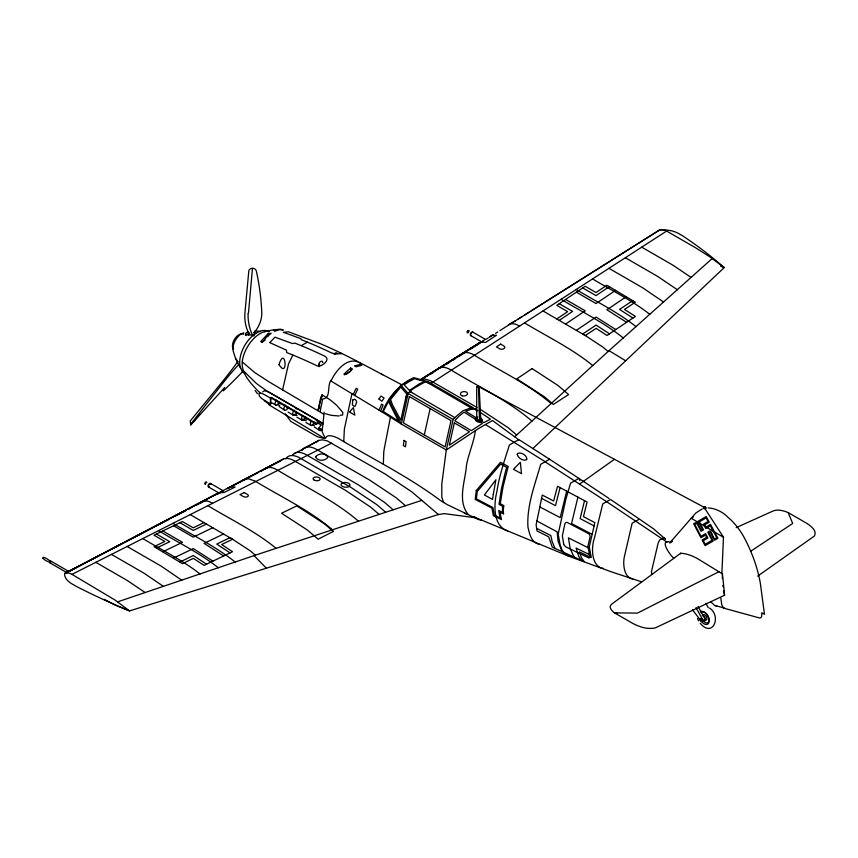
<?xml version="1.0" encoding="UTF-8"?>
<svg xmlns="http://www.w3.org/2000/svg" width="858" height="858" viewBox="0 0 858 858"><rect width="100%" height="100%" fill="white"/><g stroke="black" fill="none" stroke-linecap="round" stroke-linejoin="round"><path stroke-width="1.29" d="M270.42 398.048L263.02 393.876L260.392 393.114L258.869 393.565L259.448 396.16L261.604 398.487L270.42 403.979L270.42 398.048L271.45 397.458L316.42 423.466L316.42 424.184L271.45 398.166L271.45 397.458M680.641 553.85L680.662 553.238A63.481 36.991 63.5 0 1 699.045 559.566L722.393 573.863A107.486 6.456 87.6 0 1 724.538 595.248L655.126 627.981A16.935 9.781 0 0 1 642.503 627.359A41.431 23.917 0 0 1 631.917 622.929L614.457 612.848A22.898 13.213 0 0 1 610.478 608.183A8.408 4.858 0 0 1 611.979 603.946L680.662 553.238M477.691 417.127A5.019 3.024 2.1 0 0 477.005 417.095L475.461 417.943L475.353 419.187A5.019 3.024 2.1 0 0 480.523 422.415L482.314 423.541L471.299 430.619L454.794 420.763L458.966 416.227A6.038 3.486 -60 0 1 459.824 415.54L464.028 412.162L475.353 419.187L476.029 418.629M475.396 418.028A5.019 3.024 2.1 0 0 480.566 421.257C479.654 423.573 483.054 421.643 482.185 420.323A5.019 3.024 2.1 0 0 480.201 417.782M262.741 391.87L264.639 390.669L268.822 392.181L319.68 421.589L319.637 422.318L316.42 424.184M721.889 573.38L723.466 537.194L704.997 508.719L706.327 507.957M237.527 362.108L238.331 361.84M248.455 313.267L252.477 268.243A5.202 4.097 -24.9 0 1 256.317 271.021A360.306 284.159 -24.9 0 1 261.765 312.248A35.221 27.778 -24.9 0 1 254.536 332.175L253.85 336.068M306.306 417.363L306.499 419.165M313.856 421.503L313.502 424.689L312.526 425.257A3.196 1.845 -60 0 1 310.349 424.581A3.196 1.845 -60 0 1 311.4 421.042M343.758 441.516L344.358 429.193L351.941 393.811M279.912 402.155L280.094 403.979M288.706 407.218L288.728 408.215M704.364 508.783L703.85 507.142L705.158 506.692L705.716 508.011L703.85 508.601L703.85 507.142L478.818 386.701M278.496 402.166L278.228 404.408L277.359 404.912A3.196 1.845 -60 0 1 275.118 403.936A3.196 1.845 -60 0 1 276.78 400.118M287.323 407.239L287.055 409.47L286.154 409.995A3.196 1.845 -60 0 1 283.912 409.019A3.196 1.845 -60 0 1 285.575 405.201M296.257 411.347L295.871 414.543L294.948 415.079A3.196 1.845 -60 0 1 292.707 414.103A3.196 1.845 -60 0 1 294.358 410.296M305.051 416.548L304.687 419.616L303.743 420.163A3.196 1.845 -60 0 1 301.555 419.498A3.196 1.845 -60 0 1 302.617 415.948M321.653 396.932L322.061 394.852L330.319 399.978L336.626 405.255L342.825 412.43L342.632 415.025L340.176 415.24M321.106 399.335L321.836 395.763L318.457 408.976L319.648 406.467M320.184 411.261L322.694 398.991C331.896 398.305 326.147 384.352 331.907 379.268C336.508 369.701 348.498 355.888 360.006 363.041M282.582 389.897L288.578 363.76L292.868 355.03M324.195 412.13L322.104 431.595L325.043 437.912M475.407 430.641C473.809 442.471 468.715 453.378 466.505 465.047C465.401 480.909 457.078 500.407 468.028 514.264M424.27 434.92L430.158 408.59M519.133 440.1L492.481 420.506L478.485 428.592L446.289 449.989L401.329 424.034L382.378 412.151C387.977 397.318 399.27 384.18 413.792 377.638L428.389 381.842L473.348 407.797L469.004 408.59A6.51 3.764 -60 0 0 468.071 408.934L463.223 410.628L458.376 414.521A6.51 3.764 -60 0 0 457.453 415.261L453.11 419.487L446.289 449.989L441.806 484.009L441.806 497.34L443.65 502.563M641.58 581.831L610.95 571.696L568.253 556.016L476.201 517.878L444.305 513.631L438.395 514.532L129.569 610.907A540.519 276.49 5.1 0 1 76.233 586.346L72.04 583.923A25.343 12.967 5.1 0 1 64.65 573.423L68.694 571.385L50.837 561.068L49.989 561.432L49.839 562.784L66.699 572.511M379.043 410.156L381.563 404.129L383.108 405.083L380.609 411.089M390.422 417.235L384.834 445.752A63.674 36.765 -60 0 0 383.783 452.005L383.333 464.307M566.688 491.141L587.097 502.037L583.472 516.677L594.851 522.651L589.285 546.889L591.248 557.593L579.386 551.898L581.402 557.593L584.223 561.647L552.327 547.2L548.648 536.786L537.022 530.952L536.132 524.806L542.267 495.055L553.646 501.029L557.528 486.239L566.677 491.141L560.22 517.61L539.553 506.81M577.927 497.147L571.557 523.552L592.181 534.373M584.534 500.675L580.137 518.597L594.111 525.933M560.092 487.612L555.491 505.662L541.516 498.337M353.153 394.541L356.145 388.245L357.689 389.2L354.708 395.495M222.994 491.334L223.08 490.776L220.238 492.835M322.061 394.852L320.656 397.812L318.146 410.081L319.573 407.078M285.821 458.869C288.728 453.614 295.956 455.523 300.128 458.108L351.33 487.666L376.909 504.708L385.714 512.258M302.037 450.471C304.987 444.937 312.526 446.889 316.859 449.581L369.701 480.094L396.096 497.715L405.469 505.748M477.616 344.648L478.185 343.908L420.699 379.976M489.114 337.398L491.752 335.296L496.471 335.231L485.585 342.449L482.346 342.063L479.44 342.825L420.055 379.955M482.571 341.248L482.464 342.052M482.185 420.323L480.566 421.257M411.625 379.783L412.269 378.893L401.029 385.381L391.194 396.857M199.689 414.478L190.712 424.817A5.202 0.547 -52.5 0 1 193.436 420.742A360.306 38.074 -52.5 0 1 225.257 380.191A35.221 3.722 -52.5 0 1 239.007 364.371M68.404 571.782L218.597 492.878L224.174 492.438L235.071 487.087L230.781 486.818L227.477 488.631L241.559 481.306M243.243 480.094L242.557 480.77L258.14 472.672M292.557 454.74L318.736 440.379L322.619 439.822L327.316 440.926L384.867 473.841L411.937 491.945L438.395 514.532L437.634 514.221M316.034 442.503L318.758 440.379M437.516 369.444C440.84 365.615 446.771 367.492 450.536 369.712C477.809 386.422 507.571 400.043 531.939 421.085M659.791 229.912L499.903 330.598M269.938 342.439L274.946 337.183L292.406 343.522L295.088 343.189L305.652 347.501A573.305 330.995 60 0 1 324.903 356.242C331.252 359.599 321.257 367.803 316.838 365.723A567.824 327.842 60 0 0 297.769 357.067L286.701 352.552L286.443 350.182L269.938 342.685M344.283 373.852L350.643 368.028L352.499 369.004L346.911 373.927L344.283 373.852L344.283 374.935M224.678 387.548L190.658 424.967L190.251 420.967L220.334 384.212A60.575 6.403 -52.5 0 0 237.655 361.904M50.686 562.419L49.839 562.784M532.775 448.627L724.206 267.599A540.519 343.983 -5.7 0 0 682.979 236.047L678.785 233.623A25.343 16.13 -5.7 0 0 659.287 230.126A15.401 8.891 60 0 1 666.623 231.059L430.062 383.934M514.736 436.786L609.03 350.665L712.161 258.58M391.881 396.117L393.393 394.744M249.313 332.818L248.359 333.934L248.627 335.296M243.415 480.04L248.23 478.721L255.073 481.07C281.027 496.9 309.191 509.984 332.486 529.783M420.409 379.869L479.44 342.825M476.694 418.264L476.694 386.84L479.15 386.508L480.791 419.669L479.525 420.399L477.777 419.766L476.694 418.264L477.359 417.878M579.665 483.987L614.457 459.298M757.678 576.126L814.36 536.057A16.935 9.781 0 0 0 813.277 528.764A41.431 23.917 0 0 0 805.608 522.651L788.148 512.569A22.898 13.213 0 0 0 780.061 510.274A8.408 4.858 0 0 0 772.726 511.143L736.132 527.659M268.361 333.376L260.714 341.548L262.559 342.042L266.398 337.269L271.203 333.279L268.361 333.376L268.361 335.843M301.255 345.677L307.4 342.127M556.821 318.929L567.642 311.636L556.778 305.373L585.156 286.261L596.01 292.535L606.842 285.242L635.338 302.198L624.506 309.416L635.403 316.398L607.024 335.489L596.117 328.357L585.285 335.575L542.996 310.95M559.287 320.356L572.565 311.411L559.234 303.711M609.309 286.669L596.02 295.613L582.689 287.913M565.636 324.013L585.253 310.81L565.572 299.442M615.658 290.326L596.031 303.539L576.361 292.181M576.458 330.266L596.074 317.063L615.819 329.569M626.479 296.578L606.863 309.792L626.608 322.308M582.818 333.934L596.095 325.064L609.491 333.837M632.85 300.547L619.562 309.416L632.947 318.05M750.546 551.34L792.695 523.477L788.148 512.569M396.085 392.235L389.06 399.367L391.452 405.855L401.329 424.034L408.151 393.532A19.659 11.347 -60 0 1 409.706 391.806L410.242 391.269A19.659 11.347 -60 0 1 414.736 387.816L421.804 383.73A19.659 11.347 -60 0 1 426.297 382.003L426.834 381.917A19.659 11.347 -60 0 1 428.389 381.842M431.349 373.82L433.58 372.404M442.353 366.881L444.519 365.508M446.696 364.146L449.946 362.097M453.196 360.038L455.373 358.676M458.622 356.628L460.789 355.255C463.556 350.815 469.991 352.509 473.723 354.837C499.678 370.667 527.842 383.74 551.136 403.55M463.03 353.839L466.398 351.716M469.766 349.603L481.359 342.288M486.239 339.21L488.159 338.009M490.186 336.722L493.425 334.684M495.592 333.322L497.747 331.96M508.419 324.71L515.39 320.838M517.653 319.412L522.19 316.548M524.452 315.122L528.989 312.269M531.252 310.832L659.287 230.116M420.313 379.901L478.871 343.286M261.808 342.106L265.09 340.208M270.42 403.979L271.439 403.389A4.976 2.874 -60 0 1 271.45 398.166M345.345 374.324L350.643 371.267L350.643 368.028M316.42 423.466L319.68 421.589M476.694 386.84L479.15 386.508M518.886 439.521L509.438 444.98C504.504 460.285 499.302 475.6 496.889 491.559C493.779 503.925 492.696 526.126 507.679 530.877M549.57 459.277L540.722 464.296C534.92 484.695 526.683 505.705 527.938 527.016C529.397 533.44 531.327 542.985 539.092 544.176M579.858 480.48L578.871 478.367L570.57 483.161L565.808 499.442L558.193 534.073L560.102 544.744L562.151 550.214L564.703 554.032L569.208 556.284M703.807 507.464L705.158 506.692M693.264 517.084L691.248 518.243L723.455 537.29M671.889 541.72L669.701 542.985L695.827 512.998L702.305 508.858M710.456 524.442L705.812 527.134L704.611 524.86L709.255 522.168L706.241 516.527L698.187 521.181L702.359 529.118L701.05 529.879L696.878 521.932L693.65 523.798L700.943 537.709L705.501 535.07L706.702 537.355L702.144 539.982L705.115 545.656L713.202 540.98L708.976 533.075L710.306 532.303L714.553 540.208L717.91 538.266L710.467 524.442M420.163 379.933L424.635 378.989L430.566 380.716L476.973 407.432M379.139 514.425L370.527 507.035L345.216 490.186L294.573 460.939C290.798 458.762 285.446 456.96 281.66 460.006L228.153 487.988M294.176 453.281C297.78 451.147 302.906 452.777 306.456 454.879L358.269 484.802L384.159 502.069L393.179 509.791M283.601 458.869L65.691 573.058L218.061 493.307M303.4 448.648L316.795 441.634M260.371 471.492L262.88 470.205M281.027 460.746L263.942 469.637C267.31 465.808 273.262 467.567 277.08 469.852C304.365 486.561 334.116 500.182 358.483 521.224M169.466 519.133L68.694 571.385M175.418 516.055L186.132 510.51M188.513 509.277L190.894 508.043M196.847 504.954L199.228 503.721M207.443 499.463L200.418 503.11C203.26 499.249 209.127 501.104 212.58 503.324M219.101 493.425L216.817 494.605L217.385 493.908M719.047 571.664L637.44 613.116L614.457 612.848L617.074 613.363M64.65 573.434A15.401 8.891 60 0 1 71.986 574.367L331.681 443.136M180.008 562.001L193.297 555.512L206.585 564.21M204.043 522.597L193.232 527.809L182.368 521.535L153.99 535.188L164.854 541.462L154.032 546.664L182.464 563.652L193.297 558.376L204.118 565.39L232.497 551.726L221.675 544.54L232.507 539.253L190.229 514.618M156.499 548.09L169.787 541.698L156.456 534.008M206.521 524.024L193.232 530.416L179.901 522.715M162.838 551.758L182.464 542.32L162.784 530.952M212.859 527.691L193.243 537.129L173.573 525.761M173.67 558.011L193.297 548.562L212.913 561.153M223.691 533.944L204.075 543.382L223.702 555.963M230.041 537.612L216.763 544.079L230.03 552.906M482.807 340.969L485.285 339.371M468.232 330.813L467.374 331.874L468.05 332.496M50.236 562.44C39.961 559.159 40.927 553.485 50.729 561.572M66.988 572.211L67.299 572.704M343.264 482.689L342.331 483.022A4.472 2.36 4 0 0 342.353 486.368A4.472 2.36 4 0 0 348.68 486.668L349.378 486.218A4.472 2.36 4 0 0 348.659 483.333A4.472 2.36 4 0 0 343.254 482.689M421.782 500.375L254.065 555.609L117.535 601.887M248.509 332.003C246.568 331.735 243.189 335.414 246.868 334.877A94.123 54.344 60 0 1 253.496 335.188M724.313 608.022L714.735 605.48L710.585 601.662M672.468 541.344L670.034 541.57M716.73 605.737L715.508 605.812M264.693 331.649L274.174 329.676M603.185 568.414C591.13 566.548 591.098 547.125 594.39 538.213L602.745 503.925L610.488 499.453L638.684 518.597M632.829 579.053C623.766 577.681 622.629 563.352 624.495 556.145L632.142 523.262L639.382 519.079L653.474 528.796L665.411 539.092M481.306 520.098L478.571 519.594L447.629 504.847L440.497 500.546C408.58 476.64 372.629 459.041 338.567 438.513C335.414 436.872 327.091 433.247 325.568 438.138M360.789 364.318L354.418 365.851L356.263 366.816L361.851 365.294L360.789 364.318L360.789 365.411M510.896 323.68L515.154 324.024L519.626 326.051M339.114 416.001L331.231 415.326L325.557 413.738M334.052 353.721L331.049 352.692A573.305 330.995 60 0 0 311.797 343.951L301.244 339.639L300.868 338.631L283.408 332.303L288.427 331.767L320.688 343.844A567.824 327.842 60 0 1 339.747 352.488L341.677 353.743L334.556 353.786M316.13 420.688L317.031 420.849M708.182 507.893C715.658 508.386 722.908 512.001 728.067 517.385A44.037 25.429 60 0 1 744.626 538.384A100.375 57.947 60 0 1 760.338 583.204L764.489 614.339L761.743 612.751L761.743 615.358A5.191 2.992 60 0 1 759.577 617.975L723.519 608.086L721.793 604.965L720.817 598.037M323.477 438.331L318.189 436.947A27.166 11.09 48.4 0 1 314.693 435.21L290.776 421.396L285.339 413.824M475.246 517.267L472.64 516.913M253.603 332.432L255.781 333.247M205.48 483.987L205.48 482.582L206.531 482.679M43.018 558.376L43.597 557.368M50.633 561.422L50.043 562.43M574.152 557.228L570.195 548.712L568.425 537.859L589.478 548.434M545.055 461.797L605.19 500.729L667.02 542.149M464.317 513.191L467.707 514.51M720.591 266.13L724.206 267.599L709.813 256.821L695.42 247.683L666.634 231.07M474.131 517.02L476.201 517.878M702.294 615.497A3.024 1.748 60 0 1 702.809 615.551L703.367 615.787A3.024 1.748 60 0 1 705.426 620.087A3.024 1.748 60 0 1 702.294 619.776M588.138 557.614L566.398 547.157A2.885 1.362 45.4 0 1 565.508 546.589L565.218 546.342A3.078 1.437 45.1 0 1 563.663 543.993M590.604 555.115L576.115 548.09L578.818 556.606L581.392 560.435M268.854 404.086L264.243 400.654M340.229 352.638L357.861 361.583M536.572 528.356L550.825 535.521L552.134 541.548L555.051 548.476M104.108 599.313L115.176 605.072L129.569 610.907L115.176 600.128L72.008 574.377M359.384 362.387L401.587 384.652M381.016 373.884L382.689 374.774M536.754 520.913L557.164 531.863L558 540.948L562.054 551.769M625.686 360.768L609.03 350.665M411.658 392.449L410.006 391.505L454.965 417.674M277.381 404.3L279.687 405.63M294.723 414.253L297.04 415.583M302.82 418.908L306.285 420.892M312.076 424.217L314.382 425.547M641.709 247.158L672.747 265.068L691.194 277.456M625.332 257.743L657.839 276.512L677.402 289.789M608.944 268.329L642.921 287.945L663.609 302.07M592.567 278.914C611.743 290.497 632.164 300.472 649.817 314.35M576.179 289.5C596.246 301.598 617.621 312.033 636.025 326.63M561.057 299.281C581.938 311.862 604.193 322.705 623.294 337.966M524.517 322.898C547.415 336.733 571.964 348.52 592.739 365.54M472.726 332.046L485.414 339.371M470.688 335.564L482.196 342.203M480.448 409.438L508.065 427.627L516.677 435.017M453.11 419.487L408.151 393.532L400.868 385.103M318.962 428.174L322.276 430.083M210.5 483.429L223.23 490.776M208.473 486.958L219.24 493.178M207.904 505.684C230.802 519.53 255.362 531.306 276.126 548.337M172.951 523.348C193.833 535.928 216.087 546.771 235.189 562.044M158.494 530.662C178.55 542.749 199.925 553.185 218.329 567.781M142.825 538.577C162.001 550.15 182.422 560.124 200.075 574.013M127.156 546.492L161.122 566.108L181.81 580.233M111.486 554.407L143.983 573.176L163.556 586.454M95.817 562.333L126.845 580.244L145.292 592.621M295.495 408.344L296.536 408.944M317.975 421.364L322.887 424.217M318.061 423.23L321.332 425.118A3.196 1.845 -60 0 0 319.069 429.032A3.196 1.845 -60 0 0 321.321 430.341L322.308 429.772L319.037 427.885M270.871 402.241L275.761 405.062M284.556 410.156L279.075 406.488M293.35 415.24L288.095 412.076M302.145 420.323L296.889 417.16M306.049 422.586L310.928 425.407M319.723 430.501L314.253 426.834M471.482 408.14L426.523 381.96L428.174 382.915M322.93 423.305L266.388 390.647L257.55 384.341A34.824 20.109 0 0 1 254.88 381.982L242.889 370.313M323.745 414.2L269.444 382.11L254.633 372.479L242.353 361.99M382.378 412.151L331.134 381.124M324.367 438.299L268.854 404.761M485.489 424.549L545.205 461.711M476.962 418.254L465.637 411.229L469.83 409.759A6.038 3.486 -60 0 1 470.688 409.448L474.721 408.708L477.874 410.8M520.098 440.347L549.538 459.202M549.774 459.362L578.871 478.367M579.429 478.743L609.073 498.487M479.965 412.194L490.454 419.165L483.933 422.608L482.142 421.493A5.019 3.024 2.1 0 0 481.788 420.27M582.893 333.976L603.056 347.2L608.097 351.523M230.126 537.655L250.289 550.868L255.33 555.19M474.86 409.18L476.919 410.746M665.325 538.931L663.802 537.655L660.992 539.285L659.673 540.047L658.15 543.06L651.437 571.739L651.726 574.485M244.702 373.53L241.977 370.999L240.272 367.224A24.228 13.985 -60 0 1 252.391 335.993L256.821 332.754L261.261 330.866A24.228 13.985 -60 0 1 268.94 331.553M266.366 568.21L254.065 555.609M709.609 608.075C721.846 616.248 712.719 638.416 700.225 623.262M479.804 418.586L480.791 419.669M257.475 393.683L255.083 390.529M692.47 609.759L700.557 620.323A1.941 1.115 60 0 0 702.455 620.967A1.941 1.115 60 0 0 702.069 618.554L695.988 607.593M237.312 360.864L235.65 358.494L236.711 361.057A94.123 74.228 -35.1 0 0 240.701 368.168M668.661 541.73C660.445 540.637 668.886 552.96 671.75 556.177A36.111 27.681 75.6 0 0 673.734 558.15M705.855 603.346L708.279 607.732M698.101 606.509L704.118 617.374A1.941 1.115 60 0 1 704.708 619.326A1.941 1.115 60 0 1 703.646 619.959M697.457 618.468L698.659 620.967M235.403 358.097L233.215 351.136A12.226 7.057 -60 0 1 243.801 332.807M589.821 556.917L587.923 546.332L589.929 537.462A3.185 2.424 78.1 0 0 589.993 535.918L589.918 535.553A2.831 2.113 75 0 0 588.459 533.569L567.556 522.619A2.821 2.156 78.1 0 0 566.387 522.436L566.098 522.511A3.164 2.413 78.1 0 0 564.939 523.605L562.365 535.81L563.663 543.993M315.261 424.227L315.025 422.608M724.527 595.259L724.12 593.189A131.113 7.872 87.6 0 1 723.702 590.84M478.485 386.894L479.525 420.399M722.361 573.648L722.393 578.603M243.415 370.753A61.476 8.301 -45.7 0 1 223.252 390.873M252.692 335.521A61.476 52.692 -24.9 0 1 248.112 313.288M252.059 268.254A3.142 2.477 -24.9 0 0 248.799 271.031L244.98 312.237A60.575 47.769 -24.9 0 0 249.249 334.395M269.037 331.22A25.44 14.693 -60 0 0 242.664 359.062C239.811 371.782 249.571 382.035 257.657 390.637A70.302 40.583 0 0 0 261.046 393.447M233.301 349.152A9.138 5.277 -60 0 1 234.953 338.545A9.138 5.277 -60 0 1 243.458 334.277M254.815 331.016A94.123 54.344 60 0 1 260.146 331.338M245.656 335.199A4.708 2.713 0 0 1 249.721 333.837M723.047 586.808A131.113 7.872 87.6 0 1 722.833 585.328M589.811 556.928A2.874 1.244 42.4 0 1 588.148 557.646M209.481 486.851A2.038 1.169 -60 0 1 208.044 486.025A2.038 1.169 -60 0 1 209.481 483.537A2.038 1.169 -60 0 1 210.918 484.362M471.332 335.617A2.038 1.169 -60 0 1 470.688 333.215A2.038 1.169 -60 0 1 473.09 332.572M209.255 484.32A1.276 0.74 -60 0 1 210.36 484.416M208.848 486.304A1.276 0.74 -60 0 1 208.848 484.824M205.598 484.223A1.276 0.74 -60 0 1 204.933 483.419A1.276 0.74 -60 0 1 205.909 482.003A1.276 0.74 -60 0 1 206.735 482.561M319.648 366.613A2.982 1.727 -60 0 1 319.648 362.387A2.982 1.727 -60 0 1 322.812 362.677M319.573 365.294A1.845 1.062 -60 0 1 319.444 365.004M319.444 364.232A1.845 1.062 -60 0 1 319.573 363.792M334.18 354A2.982 1.727 -60 0 1 337.28 353.689M335.242 354A1.845 1.062 -60 0 1 335.886 353.818M472.661 408.633A4.483 2.788 -4.3 0 1 476.984 410.51M470.806 334.32A1.276 0.74 -60 0 1 471.471 332.925M468.286 332.561A1.276 0.74 -60 0 1 467.202 332.539A1.276 0.74 -60 0 1 467.664 330.963A1.276 0.74 -60 0 1 468.833 330.716M468.918 330.92A1.276 0.74 -60 0 1 468.918 331.456M700.364 611.572A7.282 4.204 60 0 1 707.646 615.787A7.282 4.204 60 0 1 707.646 624.195A7.282 4.204 60 0 1 700.364 619.991M701.125 612.805A6.049 3.486 60 0 1 706.96 614.371A6.049 3.486 60 0 1 708.526 622.018A6.049 3.486 60 0 1 702.681 620.452M702.756 615.583A3.024 1.748 60 0 1 705.19 615.197A3.024 1.748 60 0 1 706.949 618.854A3.024 1.748 60 0 1 704.826 619.884M700.557 619.24A1.105 0.633 60 0 1 701.308 618.532A1.105 0.633 60 0 1 702.069 620.109A1.105 0.633 60 0 1 700.922 619.991M315.733 456.628L315.723 457.25C318.061 461.4 324.925 461.025 327.724 457.571L327.735 456.949C325.397 452.799 318.533 453.174 315.733 456.628M517.267 454.504C518.135 458.118 522.983 461.282 526.576 459.802L526.962 459.212C526.737 455.287 521.342 451.887 517.696 453.389L517.267 454.504M279.011 364.596C288.545 379.944 285.403 344.315 279.011 364.596M476.287 490.508L475.225 499.42L491.945 508.129L493.371 515.658L501.469 519.616L499.924 512.162L503.603 514.071L503.163 510.682L503.85 505.619L500.268 503.657L503.002 486.936L508.236 466.462L500.493 462.29L476.287 490.508M477.295 491.419L476.329 498.788L492.91 507.571L494.229 515.165L500.107 518.039L498.702 510.499L502.38 512.398L502.627 506.327L499.034 504.365L501.555 488.181L505.394 471.836A189.082 109.17 -60 0 1 506.735 467.331L500.675 464.071L477.295 491.419M493.286 494.315L492.589 499.453L484.427 494.991L495.903 479.751L493.286 494.315M404.064 440.444L403.346 445.559L405.437 446.825L406.156 441.709L404.064 440.444M352.767 400L352.402 404.601A3.346 2.349 75.9 0 0 355.212 406.252L356.671 402.091A3.464 2.563 84.2 0 0 356.113 400.589L355.823 400.182A3.196 2.37 84.2 0 0 354.365 399.302L352.767 400M406.038 396.793L400.804 420.173L392.599 405.019L390.562 399.474L400.772 387.055L406.735 393.961L406.038 396.793M409.33 396.568L403.442 422.897L445.109 446.954L450.997 420.624L409.33 396.568M454.322 422.855L449.324 445.216L469.508 431.799L454.322 422.855M383.269 411.454L398.53 421.224L388.481 401.458L383.269 411.454M378.957 399.024L381.907 401.265L384.073 398.026L381.006 396.042L378.957 399.024M349.871 411.583L349.506 412.001L354.826 415.154L353.41 407.561L349.871 411.583M514.478 468.307L513.492 469.337L521.492 473.627L520.345 462.248L514.478 468.307M409.438 390.422L404.075 384.824L409.245 381.531L414.618 378.732L424.967 381.542L419.798 383.569L409.438 390.422M500.632 344.112L496.45 346.932L499.731 348.831A2.971 1.855 -4.3 0 0 503.925 348.627A2.971 1.855 -4.3 0 0 503.925 346.01L500.632 344.112M532.078 368.597L516.816 378.882L544.455 396.825L553.346 404.44L568.607 394.562L557.925 385.414L532.078 368.597M696.835 523.305L694.776 524.495L700.997 536.336L705.555 533.697L707.85 538.03L703.27 540.679L705.158 544.283L712.043 540.304L707.829 532.389C712.987 526.415 711.786 542.846 716.741 537.591L710.413 525.815L705.759 528.507L703.463 524.174L708.097 521.492L706.188 517.91L699.313 521.868L703.496 529.804L701.007 531.252L696.835 523.305M333.365 531.445L318.093 539.199L307.411 530.051L281.563 513.234L296.836 505.888L324.474 523.83L333.365 531.445M244.187 492.578L239.993 494.594L243.275 496.492A2.971 1.566 4 0 0 247.469 496.685A2.971 1.566 4 0 0 247.469 494.476L244.187 492.578M274.646 329.837L273.863 330.201L274.71 331.252L279.515 329.697L283.344 330.051L280.309 329.14L274.646 329.837M314.114 480.062A3.55 1.877 4 0 0 320.034 479.504A3.55 1.877 4 0 0 315.68 476.994A3.55 1.877 4 0 0 314.114 480.062M462.183 395.795A3.55 2.209 -4.3 0 0 467.492 393.618A3.55 2.209 -4.3 0 0 462.162 391.956A3.55 2.209 -4.3 0 0 462.183 395.795M699.913 619.347A1.105 0.633 60 0 0 701.083 620.795A1.105 0.633 60 0 0 701.083 619.24A1.105 0.633 60 0 0 699.913 619.347"/></g></svg>
